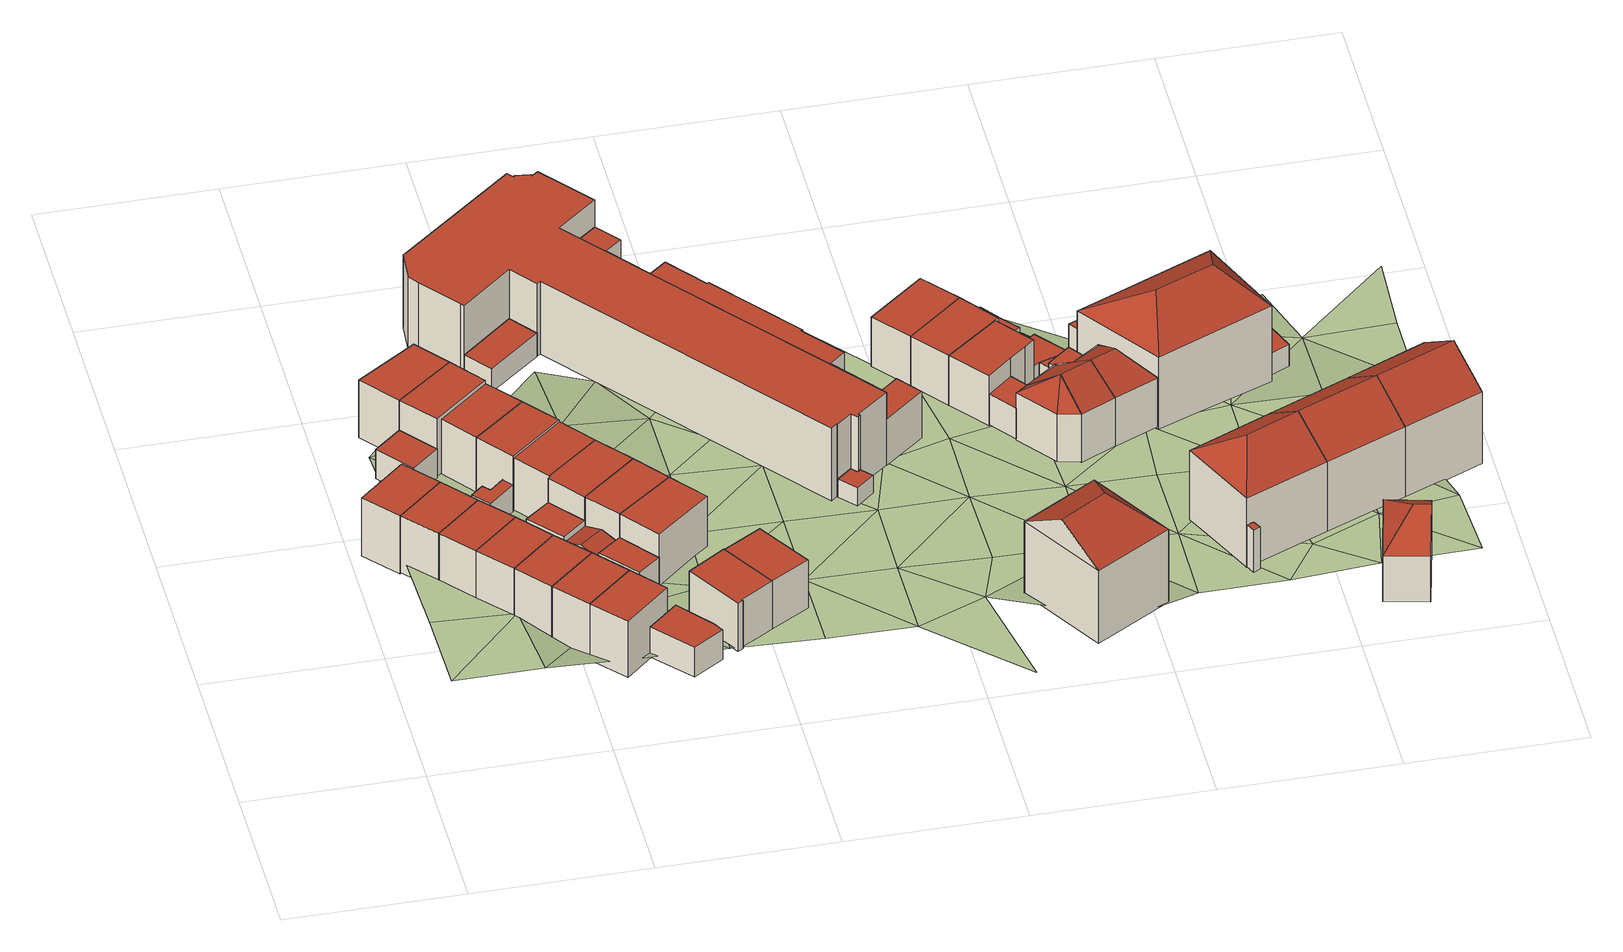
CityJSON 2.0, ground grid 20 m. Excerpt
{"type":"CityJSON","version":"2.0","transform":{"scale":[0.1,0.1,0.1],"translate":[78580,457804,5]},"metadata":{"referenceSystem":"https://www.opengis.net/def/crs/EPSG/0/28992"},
"CityObjects":{
"building1":{"type":"Building","children":["building1-1","building1-2"]},
"building1-1":{"type":"BuildingPart","attributes":{"RelativeEavesHeight":7.75,"AbsoluteEavesHeight":14.3,"RelativeRidgeHeight":7.75,"AbsoluteRidgeHeight":14.3,"roofType":"1000"},"parents":["building1"],"geometry":[{"type":"Solid","lod":"2","boundaries":[[[[0,1,2,3]],[[1,4,5,2]],[[4,6,7,5]],[[6,0,3,7]],[[6,4,1,0]],[[3,2,5,7]]]],"semantics":{"surfaces":[{"type":"WallSurface"},{"type":"RoofSurface","Slope":90,"Direction":0},{"type":"GroundSurface"}],"values":[[0,0,0,0,1,2]]}}]},
"building1-2":{"type":"BuildingPart","attributes":{"RelativeEavesHeight":2.35,"AbsoluteEavesHeight":8.7,"RelativeRidgeHeight":2.35,"AbsoluteRidgeHeight":8.7,"roofType":"1000"},"parents":["building1"],"geometry":[{"type":"Solid","lod":"2","boundaries":[[[[8,9,10,11]],[[9,12,13,10]],[[12,14,15,13]],[[14,8,11,15]],[[14,12,9,8]],[[11,10,13,15]]]],"semantics":{"surfaces":[{"type":"WallSurface"},{"type":"RoofSurface","Slope":90,"Direction":0},{"type":"GroundSurface"}],"values":[[0,0,0,0,1,2]]}}]},
"building2":{"type":"Building","children":["building2-1","building2-2"]},
"building2-1":{"type":"BuildingPart","attributes":{"RelativeEavesHeight":7.55,"AbsoluteEavesHeight":14.3,"RelativeRidgeHeight":7.55,"AbsoluteRidgeHeight":14.3,"roofType":"1000"},"parents":["building2"],"geometry":[{"type":"Solid","lod":"2","boundaries":[[[[16,0,17,18]],[[0,6,19,17]],[[6,20,21,19]],[[20,16,18,21]],[[20,6,0,16]],[[18,17,19,21]]]],"semantics":{"surfaces":[{"type":"WallSurface"},{"type":"RoofSurface","Slope":90,"Direction":0},{"type":"GroundSurface"}],"values":[[0,0,0,0,1,2]]}}]},
"building2-2":{"type":"BuildingPart","attributes":{"RelativeEavesHeight":2.17,"AbsoluteEavesHeight":8.7,"RelativeRidgeHeight":2.17,"AbsoluteRidgeHeight":8.7,"roofType":"1000"},"parents":["building2"],"geometry":[{"type":"Solid","lod":"2","boundaries":[[[[14,12,22,7]],[[12,23,24,22]],[[23,25,26,24]],[[25,14,7,26]],[[25,23,12,14]],[[7,22,24,26]]]],"semantics":{"surfaces":[{"type":"WallSurface"},{"type":"RoofSurface","Slope":90,"Direction":0},{"type":"GroundSurface"}],"values":[[0,0,0,0,1,2]]}}]},
"building3":{"type":"Building","children":["building3-1","building3-2"]},
"building3-1":{"type":"BuildingPart","attributes":{"RelativeEavesHeight":7.7,"AbsoluteEavesHeight":14.3,"RelativeRidgeHeight":7.7,"AbsoluteRidgeHeight":14.3,"roofType":"1000"},"parents":["building3"],"geometry":[{"type":"Solid","lod":"2","boundaries":[[[[27,16,28,29]],[[16,20,30,28]],[[20,31,32,30]],[[31,27,29,32]],[[31,20,16,27]],[[29,28,30,32]]]],"semantics":{"surfaces":[{"type":"WallSurface"},{"type":"RoofSurface","Slope":90,"Direction":0},{"type":"GroundSurface"}],"values":[[0,0,0,0,1,2]]}}]},
"building3-2":{"type":"BuildingPart","attributes":{"RelativeEavesHeight":2.38,"AbsoluteEavesHeight":8.7,"RelativeRidgeHeight":2.38,"AbsoluteRidgeHeight":8.7,"roofType":"1000"},"parents":["building3"],"geometry":[{"type":"Solid","lod":"2","boundaries":[[[[25,23,33,34]],[[23,35,36,33]],[[35,37,38,36]],[[37,25,34,38]],[[37,35,23,25]],[[34,33,36,38]]]],"semantics":{"surfaces":[{"type":"WallSurface"},{"type":"RoofSurface","Slope":90,"Direction":0},{"type":"GroundSurface"}],"values":[[0,0,0,0,1,2]]}}]},
"building4":{"type":"Building","children":["building4-1","building4-2"]},
"building4-1":{"type":"BuildingPart","attributes":{"RelativeEavesHeight":7.7,"AbsoluteEavesHeight":14.3,"RelativeRidgeHeight":7.7,"AbsoluteRidgeHeight":14.3,"roofType":"1000"},"parents":["building4"],"geometry":[{"type":"Solid","lod":"2","boundaries":[[[[39,27,29,40]],[[27,31,32,29]],[[31,41,42,32]],[[41,39,40,42]],[[41,31,27,39]],[[40,29,32,42]]]],"semantics":{"surfaces":[{"type":"WallSurface"},{"type":"RoofSurface","Slope":90,"Direction":0},{"type":"GroundSurface"}],"values":[[0,0,0,0,1,2]]}}]},
"building4-2":{"type":"BuildingPart","attributes":{"RelativeEavesHeight":2.38,"AbsoluteEavesHeight":8.7,"RelativeRidgeHeight":2.38,"AbsoluteRidgeHeight":8.7,"roofType":"1000"},"parents":["building4"],"geometry":[{"type":"Solid","lod":"2","boundaries":[[[[37,35,36,38]],[[35,43,44,36]],[[43,45,46,44]],[[45,37,38,46]],[[45,43,35,37]],[[38,36,44,46]]]],"semantics":{"surfaces":[{"type":"WallSurface"},{"type":"RoofSurface","Slope":90,"Direction":0},{"type":"GroundSurface"}],"values":[[0,0,0,0,1,2]]}}]},
"building5":{"type":"Building","children":["building5-1","building5-2"]},
"building5-1":{"type":"BuildingPart","attributes":{"RelativeEavesHeight":7.59,"AbsoluteEavesHeight":14.3,"RelativeRidgeHeight":7.59,"AbsoluteRidgeHeight":14.3,"roofType":"1000"},"parents":["building5"],"geometry":[{"type":"Solid","lod":"2","boundaries":[[[[47,39,48,49]],[[39,41,50,48]],[[41,51,52,50]],[[51,47,49,52]],[[51,41,39,47]],[[49,48,50,52]]]],"semantics":{"surfaces":[{"type":"WallSurface"},{"type":"RoofSurface","Slope":90,"Direction":0},{"type":"GroundSurface"}],"values":[[0,0,0,0,1,2]]}}]},
"building5-2":{"type":"BuildingPart","attributes":{"RelativeEavesHeight":2.28,"AbsoluteEavesHeight":8.7,"RelativeRidgeHeight":2.28,"AbsoluteRidgeHeight":8.7,"roofType":"1000"},"parents":["building5"],"geometry":[{"type":"Solid","lod":"2","boundaries":[[[[45,43,53,54]],[[43,55,56,53]],[[55,57,58,56]],[[57,45,54,58]],[[57,55,43,45]],[[54,53,56,58]]]],"semantics":{"surfaces":[{"type":"WallSurface"},{"type":"RoofSurface","Slope":90,"Direction":0},{"type":"GroundSurface"}],"values":[[0,0,0,0,1,2]]}}]},
"building6":{"type":"Building","attributes":{"RelativeEavesHeight":7.67,"AbsoluteEavesHeight":14.06,"RelativeRidgeHeight":7.67,"AbsoluteRidgeHeight":14.06,"roofType":"1000"},"geometry":[{"type":"Solid","lod":"2","boundaries":[[[[59,60,61,62]],[[60,63,64,61]],[[63,65,66,64]],[[65,59,62,66]],[[65,63,60,59]],[[62,61,64,66]]]],"semantics":{"surfaces":[{"type":"WallSurface"},{"type":"RoofSurface","Slope":90,"Direction":0},{"type":"GroundSurface"}],"values":[[0,0,0,0,1,2]]}}]},
"building7":{"type":"Building","children":["building7-1","building7-2"]},
"building7-1":{"type":"BuildingPart","attributes":{"RelativeEavesHeight":3.88,"AbsoluteEavesHeight":10.09,"RelativeRidgeHeight":3.88,"AbsoluteRidgeHeight":10.09,"roofType":"1000"},"parents":["building7"],"geometry":[{"type":"Solid","lod":"2","boundaries":[[[[67,68,69,70]],[[68,71,72,69]],[[71,73,74,72]],[[73,67,70,74]],[[73,71,68,67]],[[70,69,72,74]]]],"semantics":{"surfaces":[{"type":"WallSurface"},{"type":"RoofSurface","Slope":90,"Direction":0},{"type":"GroundSurface"}],"values":[[0,0,0,0,1,2]]}}]},
"building7-2":{"type":"BuildingPart","attributes":{"RelativeEavesHeight":7.68,"AbsoluteEavesHeight":14.06,"RelativeRidgeHeight":7.68,"AbsoluteRidgeHeight":14.06,"roofType":"1000"},"parents":["building7"],"geometry":[{"type":"Solid","lod":"2","boundaries":[[[[59,65,66,62]],[[65,75,76,66]],[[75,77,78,76]],[[77,59,62,78]],[[77,75,65,59]],[[62,66,76,78]]]],"semantics":{"surfaces":[{"type":"WallSurface"},{"type":"RoofSurface","Slope":90,"Direction":0},{"type":"GroundSurface"}],"values":[[0,0,0,0,1,2]]}}]},
"building8":{"type":"Building","children":["building8-1","building8-2"]},
"building8-1":{"type":"BuildingPart","attributes":{"RelativeEavesHeight":7.59,"AbsoluteEavesHeight":14.3,"RelativeRidgeHeight":7.59,"AbsoluteRidgeHeight":14.3,"roofType":"1000"},"parents":["building8"],"geometry":[{"type":"Solid","lod":"2","boundaries":[[[[79,47,49,80]],[[47,51,52,49]],[[51,81,82,52]],[[81,79,80,82]],[[81,51,47,79]],[[80,49,52,82]]]],"semantics":{"surfaces":[{"type":"WallSurface"},{"type":"RoofSurface","Slope":90,"Direction":0},{"type":"GroundSurface"}],"values":[[0,0,0,0,1,2]]}}]},
"building8-2":{"type":"BuildingPart","attributes":{"RelativeEavesHeight":2.28,"AbsoluteEavesHeight":8.7,"RelativeRidgeHeight":2.28,"AbsoluteRidgeHeight":8.7,"roofType":"1000"},"parents":["building8"],"geometry":[{"type":"Solid","lod":"2","boundaries":[[[[57,55,56,58]],[[55,83,84,56]],[[83,85,86,84]],[[85,57,58,86]],[[85,83,55,57]],[[58,56,84,86]]]],"semantics":{"surfaces":[{"type":"WallSurface"},{"type":"RoofSurface","Slope":90,"Direction":0},{"type":"GroundSurface"}],"values":[[0,0,0,0,1,2]]}}]},
"building9":{"type":"Building","attributes":{"RelativeEavesHeight":7.31,"AbsoluteEavesHeight":13.73,"RelativeRidgeHeight":7.31,"AbsoluteRidgeHeight":13.73,"roofType":"1000"},"geometry":[{"type":"Solid","lod":"2","boundaries":[[[[87,88,89,90]],[[88,91,76,89]],[[91,92,93,76]],[[92,87,90,93]],[[92,91,88,87]],[[90,89,76,93]]]],"semantics":{"surfaces":[{"type":"WallSurface"},{"type":"RoofSurface","Slope":90,"Direction":0},{"type":"GroundSurface"}],"values":[[0,0,0,0,1,2]]}}]},
"building10":{"type":"Building","children":["building10-1","building10-2","building10-3"]},
"building10-1":{"type":"BuildingPart","attributes":{"RelativeEavesHeight":4.05,"AbsoluteEavesHeight":11.1,"RelativeRidgeHeight":4.05,"AbsoluteRidgeHeight":11.1,"roofType":"1000"},"parents":["building10"],"geometry":[{"type":"Solid","lod":"2","boundaries":[[[[94,95,96,97]],[[95,98,99,96]],[[98,100,101,99]],[[100,102,103,101]],[[102,94,97,103]],[[102,100,98,95,94]],[[97,96,99,101,103]]]],"semantics":{"surfaces":[{"type":"WallSurface"},{"type":"RoofSurface","Slope":90,"Direction":0},{"type":"GroundSurface"}],"values":[[0,0,0,0,0,1,2]]}}]},
"building10-2":{"type":"BuildingPart","attributes":{"RelativeEavesHeight":7.47,"AbsoluteEavesHeight":14.3,"RelativeRidgeHeight":7.47,"AbsoluteRidgeHeight":14.3,"roofType":"1000"},"parents":["building10"],"geometry":[{"type":"Solid","lod":"2","boundaries":[[[[104,79,105,106]],[[79,81,107,105]],[[81,108,109,107]],[[108,104,106,109]],[[108,81,79,104]],[[106,105,107,109]]]],"semantics":{"surfaces":[{"type":"WallSurface"},{"type":"RoofSurface","Slope":90,"Direction":0},{"type":"GroundSurface"}],"values":[[0,0,0,0,1,2]]}}]},
"building10-3":{"type":"BuildingPart","attributes":{"RelativeEavesHeight":2.12,"AbsoluteEavesHeight":8.7,"RelativeRidgeHeight":2.12,"AbsoluteRidgeHeight":8.7,"roofType":"1000"},"parents":["building10"],"geometry":[{"type":"Solid","lod":"2","boundaries":[[[[85,83,110,111]],[[83,112,113,110]],[[112,114,115,113]],[[114,85,111,115]],[[114,112,83,85]],[[111,110,113,115]]]],"semantics":{"surfaces":[{"type":"WallSurface"},{"type":"RoofSurface","Slope":90,"Direction":0},{"type":"GroundSurface"}],"values":[[0,0,0,0,1,2]]}}]},
"building11":{"type":"Building","children":["building11-1","building11-2"]},
"building11-1":{"type":"BuildingPart","attributes":{"RelativeEavesHeight":7.31,"AbsoluteEavesHeight":13.73,"RelativeRidgeHeight":7.31,"AbsoluteRidgeHeight":13.73,"roofType":"1000"},"parents":["building11"],"geometry":[{"type":"Solid","lod":"2","boundaries":[[[[116,87,90,117]],[[87,92,93,90]],[[92,118,119,93]],[[118,116,117,119]],[[118,92,87,116]],[[117,90,93,119]]]],"semantics":{"surfaces":[{"type":"WallSurface"},{"type":"RoofSurface","Slope":90,"Direction":0},{"type":"GroundSurface"}],"values":[[0,0,0,0,1,2]]}}]},
"building11-2":{"type":"BuildingPart","attributes":{"RelativeEavesHeight":3.61,"AbsoluteEavesHeight":9.88,"RelativeRidgeHeight":3.61,"AbsoluteRidgeHeight":9.88,"roofType":"1000"},"parents":["building11"],"geometry":[{"type":"Solid","lod":"2","boundaries":[[[[120,121,122,123]],[[121,124,125,122]],[[124,126,127,125]],[[126,128,129,127]],[[128,130,131,129]],[[130,120,123,131]],[[130,128,126,124,121,120]],[[123,122,125,127,129,131]]]],"semantics":{"surfaces":[{"type":"WallSurface"},{"type":"RoofSurface","Slope":90,"Direction":0},{"type":"GroundSurface"}],"values":[[0,0,0,0,0,0,1,2]]}}]},
"building12":{"type":"Building","attributes":{"RelativeEavesHeight":7.04,"AbsoluteEavesHeight":13.53,"RelativeRidgeHeight":7.04,"AbsoluteRidgeHeight":13.53,"roofType":"1000"},"geometry":[{"type":"Solid","lod":"2","boundaries":[[[[132,133,134,135]],[[133,136,137,134]],[[136,138,139,137]],[[138,132,135,139]],[[138,136,133,132]],[[135,134,137,139]]]],"semantics":{"surfaces":[{"type":"WallSurface"},{"type":"RoofSurface","Slope":90,"Direction":0},{"type":"GroundSurface"}],"values":[[0,0,0,0,1,2]]}}]},
"building13":{"type":"Building","children":["building13-1","building13-2"]},
"building13-1":{"type":"BuildingPart","attributes":{"RelativeEavesHeight":4.04,"AbsoluteEavesHeight":10.33,"RelativeRidgeHeight":4.04,"AbsoluteRidgeHeight":10.33,"roofType":"1000"},"parents":["building13"],"geometry":[{"type":"Solid","lod":"2","boundaries":[[[[140,141,142,143]],[[141,144,145,142]],[[144,146,147,145]],[[146,140,143,147]],[[146,144,141,140]],[[143,142,145,147]]]],"semantics":{"surfaces":[{"type":"WallSurface"},{"type":"RoofSurface","Slope":90,"Direction":0},{"type":"GroundSurface"}],"values":[[0,0,0,0,1,2]]}}]},
"building13-2":{"type":"BuildingPart","attributes":{"RelativeEavesHeight":7.02,"AbsoluteEavesHeight":13.53,"RelativeRidgeHeight":7.02,"AbsoluteRidgeHeight":13.53,"roofType":"1000"},"parents":["building13"],"geometry":[{"type":"Solid","lod":"2","boundaries":[[[[148,149,150,151]],[[149,132,135,150]],[[132,138,139,135]],[[138,152,153,139]],[[152,154,155,153]],[[154,148,151,155]],[[154,152,138,132,149,148]],[[151,150,135,139,153,155]]]],"semantics":{"surfaces":[{"type":"WallSurface"},{"type":"RoofSurface","Slope":90,"Direction":0},{"type":"GroundSurface"}],"values":[[0,0,0,0,0,0,1,2]]}}]},
"building14":{"type":"Building","children":["building14-1","building14-2"]},
"building14-1":{"type":"BuildingPart","attributes":{"RelativeEavesHeight":3.34,"AbsoluteEavesHeight":9.63,"RelativeRidgeHeight":4.05,"AbsoluteRidgeHeight":10.34,"roofType":"1030"},"parents":["building14"],"geometry":[{"type":"Solid","lod":"2","boundaries":[[[[156,157,158,159]],[[157,160,143,158]],[[160,161,147,143]],[[161,156,159,147]],[[160,157,162]],[[156,161,163]],[[157,156,163,162]],[[161,160,162,163]],[[159,158,143,147]]]],"semantics":{"surfaces":[{"type":"WallSurface"},{"type":"RoofSurface","Slope":72.73,"Direction":142.25},{"type":"RoofSurface","Slope":72.73,"Direction":321.52},{"type":"GroundSurface"}],"values":[[0,0,0,0,0,0,1,2,3]]}}]},
"building14-2":{"type":"BuildingPart","attributes":{"RelativeEavesHeight":7.02,"AbsoluteEavesHeight":13.53,"RelativeRidgeHeight":7.02,"AbsoluteRidgeHeight":13.53,"roofType":"1000"},"parents":["building14"],"geometry":[{"type":"Solid","lod":"2","boundaries":[[[[154,152,153,155]],[[152,164,165,153]],[[164,166,167,165]],[[166,154,155,167]],[[166,164,152,154]],[[155,153,165,167]]]],"semantics":{"surfaces":[{"type":"WallSurface"},{"type":"RoofSurface","Slope":90,"Direction":0},{"type":"GroundSurface"}],"values":[[0,0,0,0,1,2]]}}]},
"building15":{"type":"Building","children":["building15-1","building15-2"]},
"building15-1":{"type":"BuildingPart","attributes":{"RelativeEavesHeight":4.09,"AbsoluteEavesHeight":10.43,"RelativeRidgeHeight":4.09,"AbsoluteRidgeHeight":10.43,"roofType":"1000"},"parents":["building15"],"geometry":[{"type":"Solid","lod":"2","boundaries":[[[[168,169,158,170]],[[169,171,159,158]],[[171,172,173,159]],[[172,168,170,173]],[[172,171,169,168]],[[170,158,159,173]]]],"semantics":{"surfaces":[{"type":"WallSurface"},{"type":"RoofSurface","Slope":90,"Direction":0},{"type":"GroundSurface"}],"values":[[0,0,0,0,1,2]]}}]},
"building15-2":{"type":"BuildingPart","attributes":{"RelativeEavesHeight":6.99,"AbsoluteEavesHeight":13.53,"RelativeRidgeHeight":6.99,"AbsoluteRidgeHeight":13.53,"roofType":"1000"},"parents":["building15"],"geometry":[{"type":"Solid","lod":"2","boundaries":[[[[166,164,165,167]],[[164,174,175,165]],[[174,176,177,175]],[[176,166,167,177]],[[176,174,164,166]],[[167,165,175,177]]]],"semantics":{"surfaces":[{"type":"WallSurface"},{"type":"RoofSurface","Slope":90,"Direction":0},{"type":"GroundSurface"}],"values":[[0,0,0,0,1,2]]}}]},
"building16":{"type":"Building","children":["building16-1","building16-2"]},
"building16-1":{"type":"BuildingPart","attributes":{"RelativeEavesHeight":2.47,"AbsoluteEavesHeight":9.58,"RelativeRidgeHeight":2.47,"AbsoluteRidgeHeight":9.58,"roofType":"1000"},"parents":["building16"],"geometry":[{"type":"Solid","lod":"2","boundaries":[[[[178,179,180,181]],[[179,182,183,180]],[[182,184,185,183]],[[184,178,181,185]],[[184,182,179,178]],[[181,180,183,185]]]],"semantics":{"surfaces":[{"type":"WallSurface"},{"type":"RoofSurface","Slope":90,"Direction":0},{"type":"GroundSurface"}],"values":[[0,0,0,0,1,2]]}}]},
"building16-2":{"type":"BuildingPart","attributes":{"RelativeEavesHeight":6.38,"AbsoluteEavesHeight":13.4,"RelativeRidgeHeight":6.38,"AbsoluteRidgeHeight":13.4,"roofType":"1000"},"parents":["building16"],"geometry":[{"type":"Solid","lod":"2","boundaries":[[[[186,187,188,189]],[[187,190,191,188]],[[190,192,193,191]],[[192,194,195,193]],[[194,196,197,195]],[[196,186,189,197]],[[196,194,192,190,187,186]],[[189,188,191,193,195,197]]]],"semantics":{"surfaces":[{"type":"WallSurface"},{"type":"RoofSurface","Slope":90,"Direction":0},{"type":"GroundSurface"}],"values":[[0,0,0,0,0,0,1,2]]}}]},
"building17":{"type":"Building","children":["building17-1","building17-2","building17-3"]},
"building17-1":{"type":"BuildingPart","attributes":{"RelativeEavesHeight":2.46,"AbsoluteEavesHeight":9.58,"RelativeRidgeHeight":2.46,"AbsoluteRidgeHeight":9.58,"roofType":"1000"},"parents":["building17"],"geometry":[{"type":"Solid","lod":"2","boundaries":[[[[198,184,185,199]],[[184,200,201,185]],[[200,202,203,201]],[[202,198,199,203]],[[202,200,184,198]],[[199,185,201,203]]]],"semantics":{"surfaces":[{"type":"WallSurface"},{"type":"RoofSurface","Slope":90,"Direction":0},{"type":"GroundSurface"}],"values":[[0,0,0,0,1,2]]}}]},
"building17-2":{"type":"BuildingPart","attributes":{"RelativeEavesHeight":2.16,"AbsoluteEavesHeight":9.16,"RelativeRidgeHeight":2.16,"AbsoluteRidgeHeight":9.16,"roofType":"1000"},"parents":["building17"],"geometry":[{"type":"Solid","lod":"2","boundaries":[[[[204,205,206,207]],[[205,208,209,206]],[[208,210,211,209]],[[210,204,207,211]],[[210,208,205,204]],[[207,206,209,211]]]],"semantics":{"surfaces":[{"type":"WallSurface"},{"type":"RoofSurface","Slope":90,"Direction":0},{"type":"GroundSurface"}],"values":[[0,0,0,0,1,2]]}}]},
"building17-3":{"type":"BuildingPart","attributes":{"RelativeEavesHeight":6.38,"AbsoluteEavesHeight":13.4,"RelativeRidgeHeight":6.38,"AbsoluteRidgeHeight":13.4,"roofType":"1000"},"parents":["building17"],"geometry":[{"type":"Solid","lod":"2","boundaries":[[[[212,213,214,207]],[[213,187,188,214]],[[187,215,216,188]],[[215,212,207,216]],[[215,187,213,212]],[[207,214,188,216]]]],"semantics":{"surfaces":[{"type":"WallSurface"},{"type":"RoofSurface","Slope":90,"Direction":0},{"type":"GroundSurface"}],"values":[[0,0,0,0,1,2]]}}]},
"building18":{"type":"Building","children":["building18-1","building18-2","building18-3","building18-4"]},
"building18-1":{"type":"BuildingPart","attributes":{"RelativeEavesHeight":3.12,"AbsoluteEavesHeight":9.81,"RelativeRidgeHeight":3.12,"AbsoluteRidgeHeight":9.81,"roofType":"1000"},"parents":["building18"],"geometry":[{"type":"Solid","lod":"2","boundaries":[[[[217,218,219,220]],[[218,221,222,219]],[[221,223,224,222]],[[223,217,220,224]],[[223,221,218,217]],[[220,219,222,224]]]],"semantics":{"surfaces":[{"type":"WallSurface"},{"type":"RoofSurface","Slope":90,"Direction":0},{"type":"GroundSurface"}],"values":[[0,0,0,0,1,2]]}}]},
"building18-2":{"type":"BuildingPart","attributes":{"RelativeEavesHeight":6.22,"AbsoluteEavesHeight":12.81,"RelativeRidgeHeight":6.22,"AbsoluteRidgeHeight":12.81,"roofType":"1000"},"parents":["building18"],"geometry":[{"type":"Solid","lod":"2","boundaries":[[[[225,226,227,228]],[[226,229,230,227]],[[229,231,232,230]],[[231,233,234,232]],[[233,235,236,234]],[[235,237,238,236]],[[237,239,240,238]],[[239,241,242,240]],[[241,243,244,242]],[[243,245,246,244]],[[245,247,248,246]],[[247,249,250,248]],[[249,251,252,250]],[[251,253,254,252]],[[253,255,256,254]],[[255,225,228,256]],[[255,253,251,249,247,245,243,241,239,237,235,233,231,229,226,225]],[[228,227,230,232,234,236,238,240,242,244,246,248,250,252,254,256]]]],"semantics":{"surfaces":[{"type":"WallSurface"},{"type":"RoofSurface","Slope":90,"Direction":97.12},{"type":"GroundSurface"}],"values":[[0,0,0,0,0,0,0,0,0,0,0,0,0,0,0,0,1,2]]}}]},
"building18-3":{"type":"BuildingPart","attributes":{"RelativeEavesHeight":2.44,"AbsoluteEavesHeight":9.11,"RelativeRidgeHeight":2.44,"AbsoluteRidgeHeight":9.11,"roofType":"1000"},"parents":["building18"],"geometry":[{"type":"Solid","lod":"2","boundaries":[[[[257,258,259,260]],[[258,261,262,259]],[[261,263,264,262]],[[263,265,266,264]],[[265,267,268,266]],[[267,257,260,268]],[[267,265,263,261,258,257]],[[260,259,262,264,266,268]]]],"semantics":{"surfaces":[{"type":"WallSurface"},{"type":"RoofSurface","Slope":90,"Direction":0},{"type":"GroundSurface"}],"values":[[0,0,0,0,0,0,1,2]]}}]},
"building18-4":{"type":"BuildingPart","attributes":{"RelativeEavesHeight":9.74,"AbsoluteEavesHeight":16.41,"RelativeRidgeHeight":9.74,"AbsoluteRidgeHeight":16.41,"roofType":"1000"},"parents":["building18"],"geometry":[{"type":"Solid","lod":"2","boundaries":[[[[269,270,264,266]],[[270,271,262,264]],[[271,272,273,262]],[[272,274,275,273]],[[274,276,277,275]],[[276,278,224,277]],[[278,279,222,224]],[[279,280,219,222]],[[280,281,282,219]],[[281,283,284,282]],[[283,285,286,284]],[[285,287,288,286]],[[287,289,290,288]],[[289,291,292,290]],[[291,293,294,292]],[[293,295,296,294]],[[295,297,298,296]],[[297,299,300,298]],[[299,301,302,300]],[[301,303,304,302]],[[303,305,306,304]],[[305,307,308,306]],[[307,309,268,308]],[[309,269,266,268]],[[309,307,305,303,301,299,297,295,293,291,289,287,285,283,281,280,279,278,276,274,272,271,270,269]],[[266,264,262,273,275,277,224,222,219,282,284,286,288,290,292,294,296,298,300,302,304,306,308,268]]]],"semantics":{"surfaces":[{"type":"WallSurface"},{"type":"RoofSurface","Slope":90,"Direction":75.96},{"type":"GroundSurface"}],"values":[[0,0,0,0,0,0,0,0,0,0,0,0,0,0,0,0,0,0,0,0,0,0,0,0,1,2]]}}]},
"building19":{"type":"Building","attributes":{"RelativeEavesHeight":9.66,"AbsoluteEavesHeight":15.96,"RelativeRidgeHeight":13.31,"AbsoluteRidgeHeight":19.61,"roofType":"1130"},"geometry":[{"type":"Solid","lod":"2","boundaries":[[[[310,311,312,313]],[[311,314,315,312]],[[314,316,317,315]],[[316,310,313,317]],[[314,311,318]],[[310,316,319]],[[311,310,319,318]],[[316,314,318,319]],[[313,312,315,317]]]],"semantics":{"surfaces":[{"type":"WallSurface"},{"type":"RoofSurface","Slope":45,"Direction":59.05},{"type":"RoofSurface","Slope":57.04,"Direction":328.98},{"type":"RoofSurface","Slope":57.04,"Direction":148.85},{"type":"GroundSurface"}],"values":[[0,0,0,0,1,0,2,3,4]]}}]},
"building20":{"type":"Building","children":["building20-1","building20-2"]},
"building20-1":{"type":"BuildingPart","attributes":{"RelativeEavesHeight":6.84,"AbsoluteEavesHeight":12.91,"RelativeRidgeHeight":6.84,"AbsoluteRidgeHeight":12.91,"roofType":"1000"},"parents":["building20"],"geometry":[{"type":"Solid","lod":"2","boundaries":[[[[320,321,322,323]],[[321,324,325,322]],[[324,326,327,325]],[[326,320,323,327]],[[326,324,321,320]],[[323,322,325,327]]]],"semantics":{"surfaces":[{"type":"WallSurface"},{"type":"RoofSurface","Slope":90,"Direction":0},{"type":"GroundSurface"}],"values":[[0,0,0,0,1,2]]}}]},
"building20-2":{"type":"BuildingPart","attributes":{"RelativeEavesHeight":3.17,"AbsoluteEavesHeight":9.06,"RelativeRidgeHeight":3.17,"AbsoluteRidgeHeight":9.06,"roofType":"1000"},"parents":["building20"],"geometry":[{"type":"Solid","lod":"2","boundaries":[[[[328,329,330,331]],[[329,332,333,330]],[[332,334,335,333]],[[334,336,337,335]],[[336,338,339,337]],[[338,328,331,339]],[[338,336,334,332,329,328]],[[331,330,333,335,337,339]]]],"semantics":{"surfaces":[{"type":"WallSurface"},{"type":"RoofSurface","Slope":90,"Direction":0},{"type":"GroundSurface"}],"values":[[0,0,0,0,0,0,1,2]]}}]},
"building21":{"type":"Building","children":["building21-1","building21-2"]},
"building21-1":{"type":"BuildingPart","attributes":{"RelativeEavesHeight":3.44,"AbsoluteEavesHeight":9.38,"RelativeRidgeHeight":3.44,"AbsoluteRidgeHeight":9.38,"roofType":"1000"},"parents":["building21"],"geometry":[{"type":"Solid","lod":"2","boundaries":[[[[340,341,342,343]],[[341,344,335,342]],[[344,345,333,335]],[[345,346,347,333]],[[346,348,349,347]],[[348,350,351,349]],[[350,340,343,351]],[[350,348,346,345,344,341,340]],[[343,342,335,333,347,349,351]]]],"semantics":{"surfaces":[{"type":"WallSurface"},{"type":"RoofSurface","Slope":90,"Direction":0},{"type":"GroundSurface"}],"values":[[0,0,0,0,0,0,0,1,2]]}}]},
"building21-2":{"type":"BuildingPart","attributes":{"RelativeEavesHeight":6.77,"AbsoluteEavesHeight":12.91,"RelativeRidgeHeight":6.77,"AbsoluteRidgeHeight":12.91,"roofType":"1000"},"parents":["building21"],"geometry":[{"type":"Solid","lod":"2","boundaries":[[[[352,353,354,355]],[[353,321,322,354]],[[321,320,323,322]],[[320,352,355,323]],[[320,321,353,352]],[[355,354,322,323]]]],"semantics":{"surfaces":[{"type":"WallSurface"},{"type":"RoofSurface","Slope":90,"Direction":0},{"type":"GroundSurface"}],"values":[[0,0,0,0,1,2]]}}]},
"building22":{"type":"Building","children":["building22-1","building22-2","building22-3"]},
"building22-1":{"type":"BuildingPart","attributes":{"RelativeEavesHeight":6.67,"AbsoluteEavesHeight":12.91,"RelativeRidgeHeight":6.67,"AbsoluteRidgeHeight":12.91,"roofType":"1000"},"parents":["building22"],"geometry":[{"type":"Solid","lod":"2","boundaries":[[[[356,357,358,359]],[[357,360,361,358]],[[360,362,363,361]],[[362,353,364,363]],[[353,365,366,364]],[[365,356,359,366]],[[365,353,362,360,357,356]],[[359,358,361,363,364,366]]]],"semantics":{"surfaces":[{"type":"WallSurface"},{"type":"RoofSurface","Slope":90,"Direction":0},{"type":"GroundSurface"}],"values":[[0,0,0,0,0,0,1,2]]}}]},
"building22-2":{"type":"BuildingPart","attributes":{"RelativeEavesHeight":3.37,"AbsoluteEavesHeight":9.44,"RelativeRidgeHeight":3.37,"AbsoluteRidgeHeight":9.44,"roofType":"1000"},"parents":["building22"],"geometry":[{"type":"Solid","lod":"2","boundaries":[[[[367,368,369,370]],[[368,371,372,369]],[[371,373,374,372]],[[373,375,376,374]],[[375,367,370,376]],[[375,373,371,368,367]],[[370,369,372,374,376]]]],"semantics":{"surfaces":[{"type":"WallSurface"},{"type":"RoofSurface","Slope":90,"Direction":0},{"type":"GroundSurface"}],"values":[[0,0,0,0,0,1,2]]}}]},
"building22-3":{"type":"BuildingPart","attributes":{"RelativeEavesHeight":2.82,"AbsoluteEavesHeight":8.84,"RelativeRidgeHeight":2.82,"AbsoluteRidgeHeight":8.84,"roofType":"1000"},"parents":["building22"],"geometry":[{"type":"Solid","lod":"2","boundaries":[[[[377,378,379,380]],[[378,381,382,379]],[[381,383,384,382]],[[383,377,380,384]],[[383,381,378,377]],[[380,379,382,384]]]],"semantics":{"surfaces":[{"type":"WallSurface"},{"type":"RoofSurface","Slope":90,"Direction":0},{"type":"GroundSurface"}],"values":[[0,0,0,0,1,2]]}}]},
"building23":{"type":"Building","children":["building23-1","building23-2","building23-3"]},
"building23-1":{"type":"BuildingPart","attributes":{"RelativeEavesHeight":4.1,"AbsoluteEavesHeight":10.49,"RelativeRidgeHeight":4.1,"AbsoluteRidgeHeight":10.49,"roofType":"1000"},"parents":["building23"],"geometry":[{"type":"Solid","lod":"2","boundaries":[[[[385,386,387,388]],[[386,389,390,387]],[[389,391,392,390]],[[391,385,388,392]],[[391,389,386,385]],[[388,387,390,392]]]],"semantics":{"surfaces":[{"type":"WallSurface"},{"type":"RoofSurface","Slope":90,"Direction":0},{"type":"GroundSurface"}],"values":[[0,0,0,0,1,2]]}}]},
"building23-2":{"type":"BuildingPart","attributes":{"RelativeEavesHeight":6.34,"AbsoluteEavesHeight":12.56,"RelativeRidgeHeight":9.68,"AbsoluteRidgeHeight":15.9,"roofType":"1130"},"parents":["building23"],"geometry":[{"type":"Solid","lod":"2","boundaries":[[[[393,394,395,396]],[[394,397,398,395]],[[397,399,400,398]],[[399,393,396,400]],[[397,394,401]],[[393,399,402]],[[394,393,402,401]],[[399,397,401,402]],[[396,395,398,400]]]],"semantics":{"surfaces":[{"type":"WallSurface"},{"type":"RoofSurface","Slope":7.81,"Direction":233.06},{"type":"RoofSurface","Slope":45.29,"Direction":154.99},{"type":"RoofSurface","Slope":53.8,"Direction":328.62},{"type":"GroundSurface"}],"values":[[0,0,0,0,1,0,2,3,4]]}}]},
"building23-3":{"type":"BuildingPart","attributes":{"RelativeEavesHeight":6.28,"AbsoluteEavesHeight":12.56,"RelativeRidgeHeight":9.62,"AbsoluteRidgeHeight":15.9,"roofType":"1120"},"parents":["building23"],"geometry":[{"type":"Solid","lod":"2","boundaries":[[[[397,394,403,404]],[[394,405,406,403]],[[405,407,408,406]],[[407,397,404,408]],[[394,397,401]],[[405,394,401]],[[407,405,401]],[[397,407,401]],[[404,403,406,408]]]],"semantics":{"surfaces":[{"type":"WallSurface"},{"type":"RoofSurface","Slope":-7.81,"Direction":53.06},{"type":"RoofSurface","Slope":36.61,"Direction":193.54},{"type":"RoofSurface","Slope":32.73,"Direction":232.94},{"type":"RoofSurface","Slope":51.42,"Direction":323.01},{"type":"GroundSurface"}],"values":[[0,0,0,0,1,2,3,4,5]]}}]},
"building24":{"type":"Building","children":["building24-1","building24-2","building24-3"]},
"building24-1":{"type":"BuildingPart","attributes":{"RelativeEavesHeight":6.43,"AbsoluteEavesHeight":12.56,"RelativeRidgeHeight":9.78,"AbsoluteRidgeHeight":15.9,"roofType":"1130"},"parents":["building24"],"geometry":[{"type":"Solid","lod":"2","boundaries":[[[[409,410,411,412]],[[410,413,414,411]],[[413,393,415,414]],[[393,409,412,415]],[[413,410,416]],[[409,393,402]],[[410,409,402,416]],[[393,413,416,402]],[[412,411,414,415]]]],"semantics":{"surfaces":[{"type":"WallSurface"},{"type":"RoofSurface","Slope":35.44,"Direction":54.52},{"type":"RoofSurface","Slope":51.9,"Direction":328.25},{"type":"RoofSurface","Slope":45.31,"Direction":155.11},{"type":"GroundSurface"}],"values":[[0,0,0,0,1,0,2,3,4]]}}]},
"building24-2":{"type":"BuildingPart","attributes":{"RelativeEavesHeight":3.28,"AbsoluteEavesHeight":9.44,"RelativeRidgeHeight":3.28,"AbsoluteRidgeHeight":9.44,"roofType":"1000"},"parents":["building24"],"geometry":[{"type":"Solid","lod":"2","boundaries":[[[[368,367,417,418]],[[367,419,420,417]],[[419,368,418,420]],[[419,367,368]],[[418,417,420]]]],"semantics":{"surfaces":[{"type":"WallSurface"},{"type":"RoofSurface","Slope":90,"Direction":0},{"type":"GroundSurface"}],"values":[[0,0,0,1,2]]}}]},
"building24-3":{"type":"BuildingPart","attributes":{"RelativeEavesHeight":3.88,"AbsoluteEavesHeight":10.04,"RelativeRidgeHeight":3.88,"AbsoluteRidgeHeight":10.04,"roofType":"1000"},"parents":["building24"],"geometry":[{"type":"Solid","lod":"2","boundaries":[[[[421,422,423,417]],[[422,424,425,423]],[[424,426,420,425]],[[426,421,417,420]],[[426,424,422,421]],[[417,423,425,420]]]],"semantics":{"surfaces":[{"type":"WallSurface"},{"type":"RoofSurface","Slope":90,"Direction":0},{"type":"GroundSurface"}],"values":[[0,0,0,0,1,2]]}}]},
"building25":{"type":"Building","children":["building25-1","building25-2"]},
"building25-1":{"type":"BuildingPart","attributes":{"RelativeEavesHeight":9.29,"AbsoluteEavesHeight":15.24,"RelativeRidgeHeight":12.86,"AbsoluteRidgeHeight":18.8,"roofType":"1130"},"parents":["building25"],"geometry":[{"type":"Solid","lod":"2","boundaries":[[[[427,428,429,430]],[[428,431,432,429]],[[431,433,434,432]],[[433,427,430,434]],[[431,428,435]],[[427,433,436]],[[428,427,436,435]],[[433,431,435,436]],[[430,429,432,434]]]],"semantics":{"surfaces":[{"type":"WallSurface"},{"type":"RoofSurface","Slope":45.79,"Direction":245.98},{"type":"RoofSurface","Slope":54.7,"Direction":156.64},{"type":"RoofSurface","Slope":54.7,"Direction":336.33},{"type":"GroundSurface"}],"values":[[0,0,0,0,1,0,2,3,4]]}}]},
"building25-2":{"type":"BuildingPart","attributes":{"RelativeEavesHeight":5.56,"AbsoluteEavesHeight":11.71,"RelativeRidgeHeight":5.56,"AbsoluteRidgeHeight":11.71,"roofType":"1000"},"parents":["building25"],"geometry":[{"type":"Solid","lod":"2","boundaries":[[[[437,438,439,440]],[[438,441,442,439]],[[441,443,444,442]],[[443,437,440,444]],[[443,441,438,437]],[[440,439,442,444]]]],"semantics":{"surfaces":[{"type":"WallSurface"},{"type":"RoofSurface","Slope":90,"Direction":0},{"type":"GroundSurface"}],"values":[[0,0,0,0,1,2]]}}]},
"building26":{"type":"Building","children":["building26-1","building26-2","building26-3","building26-4","building26-5","building26-6"]},
"building26-1":{"type":"BuildingPart","attributes":{"RelativeEavesHeight":10.09,"AbsoluteEavesHeight":15.52,"RelativeRidgeHeight":13.87,"AbsoluteRidgeHeight":19.3,"roofType":"1040"},"parents":["building26"],"geometry":[{"type":"Solid","lod":"2","boundaries":[[[[445,446,447,448]],[[446,449,450,447]],[[449,451,452,450]],[[451,445,448,452]],[[449,446,453]],[[445,451,454]],[[446,445,454,453]],[[451,449,453,454]],[[448,447,450,452]]]],"semantics":{"surfaces":[{"type":"WallSurface"},{"type":"RoofSurface","Slope":44.88,"Direction":67.4},{"type":"RoofSurface","Slope":49.94,"Direction":234.73},{"type":"RoofSurface","Slope":57.04,"Direction":336.5},{"type":"RoofSurface","Slope":55.03,"Direction":156.42},{"type":"GroundSurface"}],"values":[[0,0,0,0,1,2,3,4,5]]}}]},
"building26-2":{"type":"BuildingPart","attributes":{"RelativeEavesHeight":7.73,"AbsoluteEavesHeight":13.12,"RelativeRidgeHeight":7.73,"AbsoluteRidgeHeight":13.12,"roofType":"1000"},"parents":["building26"],"geometry":[{"type":"Solid","lod":"2","boundaries":[[[[455,456,457,448]],[[456,458,459,457]],[[458,460,447,459]],[[460,455,448,447]],[[460,458,456,455]],[[448,457,459,447]]]],"semantics":{"surfaces":[{"type":"WallSurface"},{"type":"RoofSurface","Slope":90,"Direction":0},{"type":"GroundSurface"}],"values":[[0,0,0,0,1,2]]}}]},
"building26-3":{"type":"BuildingPart","attributes":{"RelativeEavesHeight":4.23,"AbsoluteEavesHeight":9.58,"RelativeRidgeHeight":4.23,"AbsoluteRidgeHeight":9.58,"roofType":"1000"},"parents":["building26"],"geometry":[{"type":"Solid","lod":"2","boundaries":[[[[461,462,463,464]],[[462,465,466,463]],[[465,467,468,466]],[[467,461,464,468]],[[467,465,462,461]],[[464,463,466,468]]]],"semantics":{"surfaces":[{"type":"WallSurface"},{"type":"RoofSurface","Slope":90,"Direction":0},{"type":"GroundSurface"}],"values":[[0,0,0,0,1,2]]}}]},
"building26-4":{"type":"BuildingPart","attributes":{"RelativeEavesHeight":6.06,"AbsoluteEavesHeight":11.78,"RelativeRidgeHeight":6.06,"AbsoluteRidgeHeight":11.78,"roofType":"1000"},"parents":["building26"],"geometry":[{"type":"Solid","lod":"2","boundaries":[[[[469,470,471,472]],[[470,473,474,471]],[[473,475,476,474]],[[475,469,472,476]],[[475,473,470,469]],[[472,471,474,476]]]],"semantics":{"surfaces":[{"type":"WallSurface"},{"type":"RoofSurface","Slope":90,"Direction":0},{"type":"GroundSurface"}],"values":[[0,0,0,0,1,2]]}}]},
"building26-5":{"type":"BuildingPart","attributes":{"RelativeEavesHeight":1.9,"AbsoluteEavesHeight":7.26,"RelativeRidgeHeight":1.9,"AbsoluteRidgeHeight":7.26,"roofType":"1000"},"parents":["building26"],"geometry":[{"type":"Solid","lod":"2","boundaries":[[[[477,478,479,480]],[[478,481,482,479]],[[481,483,484,482]],[[483,485,486,484]],[[485,487,488,486]],[[487,489,490,488]],[[489,491,492,490]],[[491,477,480,492]],[[491,489,487,485,483,481,478,477]],[[480,479,482,484,486,488,490,492]]]],"semantics":{"surfaces":[{"type":"WallSurface"},{"type":"RoofSurface","Slope":90,"Direction":0},{"type":"GroundSurface"}],"values":[[0,0,0,0,0,0,0,0,1,2]]}}]},
"building26-6":{"type":"BuildingPart","attributes":{"RelativeEavesHeight":2.85,"AbsoluteEavesHeight":8.26,"RelativeRidgeHeight":2.85,"AbsoluteRidgeHeight":8.26,"roofType":"1000"},"parents":["building26"],"geometry":[{"type":"Solid","lod":"2","boundaries":[[[[493,494,495,490]],[[494,496,497,495]],[[496,498,492,497]],[[498,493,490,492]],[[498,496,494,493]],[[490,495,497,492]]]],"semantics":{"surfaces":[{"type":"WallSurface"},{"type":"RoofSurface","Slope":90,"Direction":0},{"type":"GroundSurface"}],"values":[[0,0,0,0,1,2]]}}]},
"building27":{"type":"Building","attributes":{"RelativeEavesHeight":6.13,"AbsoluteEavesHeight":12.13,"RelativeRidgeHeight":9.32,"AbsoluteRidgeHeight":15.31,"roofType":"1130"},"geometry":[{"type":"Solid","lod":"2","boundaries":[[[[499,500,501,502]],[[500,503,504,501]],[[503,505,506,504]],[[505,499,502,506]],[[503,500,507]],[[499,505,508]],[[500,499,508,507]],[[505,503,507,508]],[[502,501,504,506]]]],"semantics":{"surfaces":[{"type":"WallSurface"},{"type":"RoofSurface","Slope":45,"Direction":283.51},{"type":"RoofSurface","Slope":55.73,"Direction":194.03},{"type":"RoofSurface","Slope":55.73,"Direction":13.86},{"type":"GroundSurface"}],"values":[[0,0,0,0,1,0,2,3,4]]}}]},
"building28":{"type":"Building","attributes":{"RelativeEavesHeight":9.51,"AbsoluteEavesHeight":15.24,"RelativeRidgeHeight":13.07,"AbsoluteRidgeHeight":18.8,"roofType":"1030"},"geometry":[{"type":"Solid","lod":"2","boundaries":[[[[509,427,510,511]],[[427,433,512,510]],[[433,513,514,512]],[[513,509,511,514]],[[433,427,436]],[[509,513,515]],[[427,509,515,436]],[[513,433,436,515]],[[511,510,512,514]]]],"semantics":{"surfaces":[{"type":"WallSurface"},{"type":"RoofSurface","Slope":54.88,"Direction":156.64},{"type":"RoofSurface","Slope":54.88,"Direction":336.46},{"type":"GroundSurface"}],"values":[[0,0,0,0,0,0,1,2,3]]}}]},
"building29":{"type":"Building","attributes":{"RelativeEavesHeight":9.61,"AbsoluteEavesHeight":15.24,"RelativeRidgeHeight":13.17,"AbsoluteRidgeHeight":18.8,"roofType":"1030"},"geometry":[{"type":"Solid","lod":"2","boundaries":[[[[516,509,517,518]],[[509,513,519,517]],[[513,520,521,519]],[[520,516,518,521]],[[513,509,515]],[[516,520,522]],[[509,516,522,515]],[[520,513,515,522]],[[518,517,519,521]]]],"semantics":{"surfaces":[{"type":"WallSurface"},{"type":"RoofSurface","Slope":55.05,"Direction":156.65},{"type":"RoofSurface","Slope":55.05,"Direction":336.46},{"type":"GroundSurface"}],"values":[[0,0,0,0,0,0,1,2,3]]}}]},
"terrain1":{"type":"TINRelief","geometry":[{"type":"CompositeSurface","lod":"2","boundaries":[[[523,524,525]],[[526,523,525]],[[524,527,525]],[[526,525,528]],[[529,526,530]],[[526,528,530]],[[531,529,530]],[[525,527,532]],[[528,525,533]],[[527,534,532]],[[531,530,535]],[[525,532,533]],[[531,535,536]],[[530,528,537]],[[528,533,537]],[[532,534,538]],[[535,530,537]],[[533,532,539]],[[532,538,539]],[[535,537,540]],[[537,533,541]],[[533,539,541]],[[535,540,542]],[[540,537,543]],[[537,541,544]],[[539,538,545]],[[542,540,546]],[[537,544,543]],[[538,547,545]],[[541,539,548]],[[540,543,546]],[[539,545,548]],[[544,541,549]],[[543,544,550]],[[541,548,549]],[[545,547,551]],[[544,549,550]],[[546,543,552]],[[543,550,552]],[[548,545,553]],[[545,551,554]],[[549,548,553]],[[545,554,553]],[[550,549,555]],[[554,551,556]],[[552,550,555]],[[549,553,557]],[[551,558,556]],[[549,557,555]],[[554,556,559]],[[553,554,560]],[[554,559,560]],[[557,553,560]],[[555,557,561]],[[559,556,562]],[[557,560,563]],[[564,555,561]],[[557,563,561]],[[560,559,562]],[[556,565,562]],[[563,560,566]],[[560,562,566]],[[561,563,567]],[[562,565,568]],[[563,566,567]],[[569,561,570]],[[561,567,570]],[[566,562,571]],[[562,568,571]],[[567,566,572]],[[566,571,573]],[[566,573,572]],[[571,568,574]],[[570,567,575]],[[576,570,575]],[[567,572,575]],[[573,571,577]],[[571,574,578]],[[572,573,577]],[[571,578,577]],[[575,572,579]],[[572,577,579]],[[578,574,580]],[[577,578,581]],[[575,579,582]],[[578,580,581]],[[579,577,583]],[[575,582,584]],[[577,581,583]],[[579,583,585]],[[581,580,586]],[[582,579,587]],[[579,585,587]],[[583,581,588]],[[581,586,588]],[[585,583,589]],[[582,587,590]],[[583,588,589]],[[587,585,591]],[[585,589,591]],[[587,591,592]],[[587,592,593]]]}]}
},
"vertices":[
[42,316,93],[9,354,93],[9,354,15],[42,316,15],[62,400,93],[62,400,15],[95,362,93],[95,362,15],
[62,400,37],[73,409,37],[73,409,13],[62,400,13],[106,371,37],[106,371,13],[95,362,37],[95,362,13],
[75,279,93],[42,316,17],[75,279,17],[95,362,17],[127,324,93],[127,324,17],
[106,371,15],[138,334,37],[138,334,15],[127,324,37],[127,324,15],
[106,242,93],[75,279,16],[106,242,16],[127,324,16],[159,288,93],[159,288,16],
[138,334,13],[127,324,13],[170,297,37],[170,297,13],[159,288,37],[159,288,13],
[139,205,93],[139,205,16],[191,250,93],[191,250,16],
[203,260,37],[203,260,13],[191,250,37],[191,250,13],
[171,167,93],[139,205,17],[171,167,17],[191,250,17],[224,213,93],[224,213,17],
[203,260,14],[191,250,14],[235,223,37],[235,223,14],[224,213,37],[224,213,14],
[83,506,91],[49,548,91],[49,548,14],[83,506,14],[118,594,91],[118,594,14],[148,557,91],[148,557,14],
[84,441,51],[52,480,51],[52,480,12],[84,441,12],[83,506,51],[83,506,12],[115,467,51],[115,467,12],
[178,519,91],[178,519,14],[115,467,91],[115,467,14],
[203,130,93],[203,130,17],[256,176,93],[256,176,17],
[267,185,37],[267,185,14],[256,176,37],[256,176,14],
[149,433,87],[120,471,87],[120,471,14],[149,433,14],[178,519,87],[209,481,87],[209,481,14],
[331,109,61],[338,97,61],[338,97,21],[331,109,21],[303,75,61],[303,75,21],[265,118,61],[265,118,21],[299,148,61],[299,148,21],
[236,93,93],[203,130,18],[236,93,18],[256,176,18],[288,139,93],[288,139,18],
[267,185,16],[256,176,16],[299,148,37],[299,148,16],[288,139,37],[288,139,16],
[180,394,87],[180,394,14],[240,443,87],[240,443,14],
[180,394,49],[150,368,49],[150,368,13],[180,394,13],[134,387,49],[134,387,13],[148,399,49],[148,399,13],[155,391,49],[155,391,13],[171,405,49],[171,405,13],
[210,357,85],[180,395,85],[180,395,15],[210,357,15],[240,443,85],[240,443,15],[270,405,85],[270,405,15],
[212,293,53],[180,331,53],[180,331,13],[212,293,13],[208,353,53],[208,353,13],[239,315,53],[239,315,13],
[208,353,85],[211,356,85],[211,356,15],[208,353,15],[302,366,85],[302,366,15],[239,315,85],[239,315,15],
[268,279,46],[241,258,46],[241,258,13],[268,279,13],[212,293,46],[239,315,46],[226,276,53],[253,297,53],
[332,328,85],[332,328,15],[268,279,85],[268,279,15],
[276,217,54],[241,258,54],[276,217,13],[268,279,54],[301,237,54],[301,237,13],
[364,288,85],[364,288,15],[301,237,85],[301,237,15],
[362,200,46],[345,188,46],[345,188,21],[362,200,21],[334,208,46],[334,208,21],[351,219,46],[351,219,21],
[362,200,84],[400,137,84],[400,137,20],[362,200,20],[362,113,84],[362,113,20],[363,112,84],[363,112,20],[357,108,84],[357,108,20],[319,172,84],[319,172,20],
[362,199,46],[362,199,21],[370,230,46],[370,230,21],[382,211,46],[382,211,21],
[406,225,42],[412,229,42],[412,229,20],[406,225,20],[416,224,42],[416,224,20],[409,219,42],[409,219,20],
[406,225,84],[444,163,84],[444,163,20],[362,199,84],[362,199,20],
[200,588,48],[177,617,48],[177,617,17],[200,588,17],[236,666,48],[236,666,17],[259,636,48],[259,636,17],
[302,722,78],[348,759,78],[348,759,16],[302,722,16],[370,732,78],[370,732,16],[351,717,78],[351,717,16],[388,671,78],[388,671,16],[407,686,78],[407,686,16],[442,642,78],[442,642,16],[444,643,78],[444,643,16],[523,545,78],[523,545,16],[521,544,78],[521,544,16],[557,499,78],[557,499,16],[539,484,78],[539,484,16],[582,430,78],[582,430,16],[601,445,78],[601,445,16],[622,418,78],[622,418,16],[576,381,78],[576,381,16],
[552,338,41],[532,321,41],[532,321,17],[552,338,17],[515,340,41],[515,340,17],[532,354,41],[532,354,17],[538,347,41],[538,347,17],[541,350,41],[541,350,17],
[538,347,114],[532,354,114],[515,340,114],[514,341,114],[514,341,17],[507,335,114],[507,335,17],[263,639,114],[263,639,17],[259,636,114],[236,666,114],[177,617,114],[174,621,114],[174,621,17],[139,664,114],[139,664,17],[130,676,114],[130,676,17],[133,713,114],[133,713,17],[268,822,114],[268,822,17],[274,815,114],[274,815,17],[275,817,114],[275,817,17],[292,815,114],[292,815,17],[293,813,114],[293,813,17],[300,818,114],[300,818,17],[348,759,114],[348,759,17],[302,722,114],[302,722,17],[576,381,114],[576,381,17],[540,352,114],[540,352,17],[541,350,114],
[671,145,110],[757,197,110],[757,197,13],[671,145,13],[815,100,110],[815,100,13],[729,48,110],[729,48,13],[754,130,146],[700,97,146],
[694,561,79],[630,509,79],[630,509,11],[694,561,11],[597,549,79],[597,549,11],[661,601,79],[661,601,11],
[662,600,41],[690,622,41],[690,622,9],[662,600,9],[721,583,41],[721,583,9],[708,572,41],[708,572,9],[688,597,41],[688,597,9],[674,586,41],[674,586,9],
[726,519,44],[694,561,44],[694,561,9],[726,519,9],[708,572,44],[721,583,44],[722,582,44],[722,582,9],[741,556,44],[741,556,9],[754,541,44],[754,541,9],
[726,519,79],[662,469,79],[662,469,11],[726,519,11],
[754,475,79],[743,466,79],[743,466,12],[754,475,12],[724,451,79],[724,451,12],[696,427,79],[696,427,12],[662,469,12],[722,516,79],[722,516,12],
[795,491,44],[761,480,44],[761,480,11],[795,491,11],[754,475,44],[754,475,11],[733,501,44],[733,501,11],[766,527,44],[766,527,11],
[733,501,38],[722,516,38],[722,516,10],[733,501,10],[754,541,38],[754,541,10],[766,527,38],[766,527,10],
[718,397,55],[696,427,55],[696,427,14],[718,397,14],[724,451,55],[724,451,14],[748,419,55],[748,419,14],
[817,366,76],[777,347,76],[777,347,12],[817,366,12],[732,407,76],[732,407,12],[768,435,76],[768,435,12],[761,377,109],[797,394,109],
[777,347,13],[732,407,13],[752,353,76],[752,353,13],[718,397,76],[718,397,13],
[775,425,76],[819,457,76],[819,457,11],[775,425,11],[868,389,76],[868,389,11],[817,366,11],[826,407,109],
[795,491,12],[761,480,12],[769,470,44],[769,470,12],
[795,491,50],[819,457,50],[819,457,12],[793,439,50],[793,439,12],[769,470,50],
[1003,183,102],[908,142,102],[908,142,9],[1003,183,9],[867,233,102],[867,233,9],[962,275,102],[962,275,9],[921,202,138],[982,229,138],
[916,145,67],[921,135,67],[921,135,11],[916,145,11],[913,131,67],[913,131,11],[908,142,67],[908,142,11],
[802,481,105],[959,549,105],[959,549,4],[802,481,4],[1002,445,105],[1002,445,4],[868,387,105],[868,387,4],[947,480,143],[879,451,143],
[802,481,81],[795,491,81],[795,491,4],[955,559,81],[955,559,4],[959,549,81],
[940,578,46],[955,559,46],[955,559,3],[940,578,3],[894,533,46],[894,533,3],[890,544,46],[890,544,3],
[894,533,68],[886,530,68],[886,530,7],[894,533,7],[881,538,68],[881,538,7],[890,544,68],[890,544,7],
[958,552,23],[962,554,23],[962,554,4],[958,552,4],[975,526,23],[975,526,4],[1001,538,23],[1001,538,4],[1008,518,23],[1008,518,4],[1005,517,23],[1005,517,4],[1006,515,23],[1006,515,4],[978,502,23],[978,502,4],
[1006,515,33],[1025,466,33],[1025,466,4],[999,453,33],[999,453,4],[978,502,33],
[1083,44,71],[1034,56,71],[1034,56,10],[1083,44,10],[1055,147,71],[1055,147,10],[1104,135,71],[1104,135,10],[1075,94,103],[1094,89,103],
[1095,222,102],[1003,183,7],[1095,222,7],[962,275,7],[1054,315,102],[1054,315,7],[1075,269,138],
[1186,262,102],[1095,222,6],[1186,262,6],[1054,315,6],[1145,355,102],[1145,355,6],[1166,308,138],
[50,210,32],[51,109,33],[142,204,33],[47,307,33],[151,110,32],[155,311,12],[59,419,12],[150,408,12],[53,516,12],[249,209,13],[223,276,12],[251,106,31],[173,525,23],[150,609,24],[257,422,22],[349,110,24],[345,219,22],[256,512,22],[348,309,21],[251,611,17],[351,510,17],[351,412,18],[450,210,19],[309,582,17],[450,108,21],[450,311,18],[449,408,17],[407,461,19],[550,110,18],[463,621,16],[551,310,17],[550,211,17],[552,511,16],[629,144,17],[574,387,17],[653,5,21],[651,209,15],[649,311,16],[635,504,15],[750,210,13],[650,412,15],[546,609,16],[766,73,22],[751,310,13],[745,433,14],[849,110,11],[653,612,10],[756,506,12],[850,210,12],[854,395,12],[849,311,11],[947,109,12],[845,524,10],[744,607,7],[950,308,9],[983,162,12],[950,410,9],[1046,116,12],[1061,197,12],[977,530,5],[1045,331,7],[953,609,1],[1049,410,7],[1154,116,13],[1049,510,3],[1150,209,12],[1111,359,5],[1024,592,1],[1150,411,4],[1150,512,4],[1156,612,0]
]}
